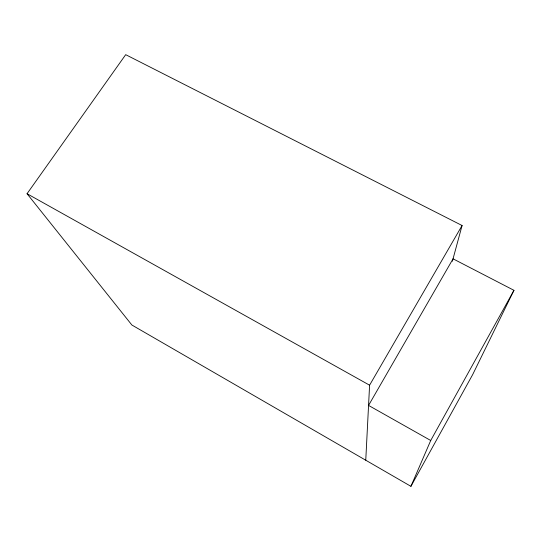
<?xml version="1.0" encoding="UTF-8"?>
<svg xmlns="http://www.w3.org/2000/svg" width="541" height="541" viewBox="0 0 541 541"><rect width="100%" height="100%" fill="white"/><g stroke="black" fill="none" stroke-linecap="round" stroke-linejoin="round"><path stroke-width="0.81" d="M365.757 460.222L369.591 385.199L462.082 225.516L125.695 54.668L27.05 193.719L131.882 325.019L410.917 486.332L472.685 374.575L513.95 290.314L453.047 258.821L368.563 405.419L430.724 440.489L410.917 486.332M452.384 261.249L462.082 225.516M430.724 440.489L513.95 290.314M27.05 193.719L369.591 385.199"/></g></svg>
